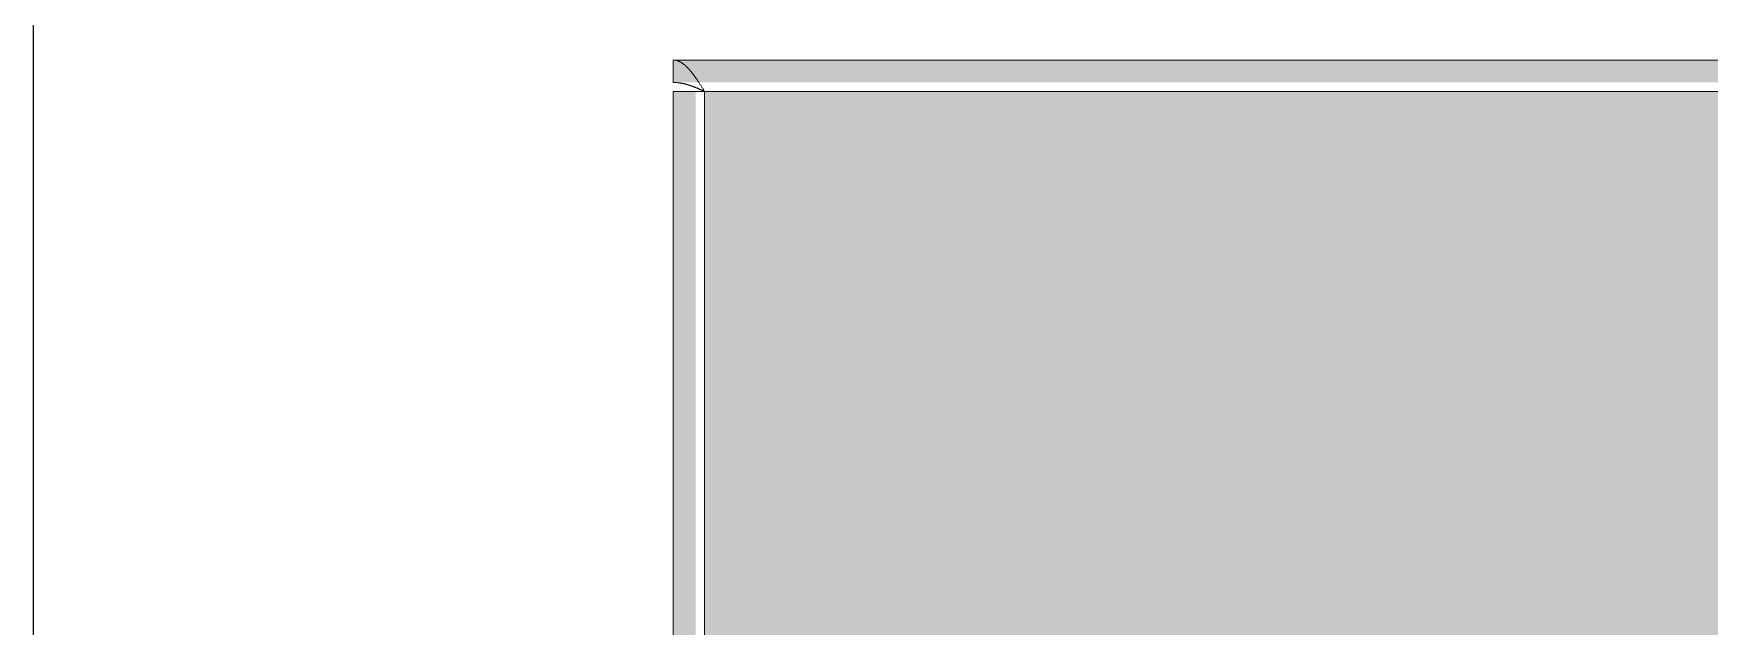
# Model space of a CAD drawing. Header units: millimetres. Extents: x 27500 to 33280, y -10980 to 420.
# Drawn here: x 28950 to 29062, y -6102.9 to -6063.2 of the extents above; entities that cross this region are included whole.
import ezdxf

# ---------------------------------------------------------------- set-up
doc = ezdxf.new("R2010")
doc.units = ezdxf.units.MM
for name, color, linetype, lineweight, true_color in [('CQEN_DETAIL', 7, 'Continuous', 5, 0x464d50), ('CQEN_HARDWARE', 7, 'Continuous', 5, 0x848c8f), ('CQEN_PLASTRON', 7, 'Continuous', 5, 0xd2d6d3)]:
    doc.layers.add(name, color=color, linetype=linetype, lineweight=lineweight, true_color=true_color)
doc.layers.add('LAYOUT_PARAMETERS', color=7, linetype='Continuous', plot=False)
doc.styles.add('LAYOUT_CONTACTOR_ARIAL', font='arial.ttf')
doc.styles.get("Standard").update_dxf_attribs({"font": 'arial.ttf'})

# ---------------------------------------------------------------- blocks, each defined once
blk = doc.blocks.new('SX_DYN_PLASTRON_KIT_G001')
at = {"layer": 'CQEN_HARDWARE'}
for points in [[(0, 146.5), (0, 148), (875.88, 148), (875.88, 146.5)], [(0, 84.5), (0, 145.9), (1.5, 145.9), (1.5, 84.5)]]:
    blk.add_hatch(color=256, dxfattribs=at).paths.add_polyline_path(points)
at = {"layer": 'CQEN_PLASTRON'}
h = blk.add_hatch(color=256, dxfattribs=at)
h.paths.add_polyline_path([(2.1, 145.9), (881.9, 145.9), (881.9, 2.1), (2.1, 2.1)])
h.paths.add_polyline_path([(70.5, 52), (69.5, 50.5), (837.5, 50.5), (836.5, 52), (832.5, 52), (832.5, 96), (836.5, 96), (837.5, 97.5), (69.5, 97.5), (70.5, 96), (74.5, 96), (74.5, 52)], flags=0)
h.paths.add_polyline_path([(7.25, 76.36), (7.1, 75.78), (6.99, 75.2), (6.92, 74.6), (6.9, 74), (6.92, 73.4), (6.99, 72.8), (7.1, 72.22), (7.25, 71.64), (12.64, 66.25), (12.92, 66.17), (13.22, 66.1), (13.51, 66.04), (13.8, 65.99), (14.1, 65.95), (14.4, 65.92), (14.7, 65.91), (15, 65.9), (15.3, 65.91), (15.6, 65.92), (15.9, 65.95), (16.2, 65.99), (16.49, 66.04), (16.78, 66.1), (17.08, 66.17), (17.36, 66.25), (22.75, 71.64), (22.9, 72.22), (23.01, 72.8), (23.08, 73.4), (23.1, 74), (23.08, 74.6), (23.01, 75.2), (22.9, 75.78), (22.75, 76.36), (17.36, 81.75), (16.78, 81.9), (16.2, 82.01), (15.6, 82.08), (15, 82.1), (14.4, 82.08), (13.8, 82.01), (13.22, 81.9), (12.64, 81.75)], flags=0)
h.paths.add_polyline_path([(56.5, 97.5), (56.5, 74.25), (58, 75.25), (58, 96), (68, 96), (69, 97.5)], flags=0)
h.paths.add_polyline_path([(849, 75.25), (850.5, 74.25), (850.5, 97.5), (838, 97.5), (839, 96), (849, 96)], flags=0)
h.paths.add_polyline_path([(58, 72.75), (56.5, 73.75), (56.5, 50.5), (69, 50.5), (68, 52), (58, 52)], flags=0)
h.paths.add_polyline_path([(839, 52), (838, 50.5), (850.5, 50.5), (850.5, 73.75), (849, 72.75), (849, 52)], flags=0)
h = blk.add_hatch(color=256, dxfattribs=at)
h.paths.add_polyline_path([(881.9, 2.1), (881.9, 145.9), (2.1, 145.9), (2.1, 2.1)])
h.paths.add_polyline_path([(837.5, 50.5), (69.5, 50.5), (70.5, 52), (74.5, 52), (74.5, 96), (70.5, 96), (69.5, 97.5), (837.5, 97.5), (836.5, 96), (832.5, 96), (832.5, 52), (836.5, 52)], flags=0)
h.paths.add_polyline_path([(12.64, 66.25), (7.25, 71.64), (7.1, 72.22), (6.99, 72.8), (6.92, 73.4), (6.9, 74), (6.92, 74.6), (6.99, 75.2), (7.1, 75.78), (7.25, 76.36), (12.64, 81.75), (13.22, 81.9), (13.8, 82.01), (14.4, 82.08), (15, 82.1), (15.6, 82.08), (16.2, 82.01), (16.78, 81.9), (17.36, 81.75), (22.75, 76.36), (22.9, 75.78), (23.01, 75.2), (23.08, 74.6), (23.1, 74), (23.08, 73.4), (23.01, 72.8), (22.9, 72.22), (22.75, 71.64), (17.36, 66.25), (17.08, 66.17), (16.78, 66.1), (16.49, 66.04), (16.2, 65.99), (15.9, 65.95), (15.6, 65.92), (15.3, 65.91), (15, 65.9), (14.7, 65.91), (14.4, 65.92), (14.1, 65.95), (13.8, 65.99), (13.51, 66.04), (13.22, 66.1), (12.92, 66.17)], flags=0)
h.paths.add_polyline_path([(850.5, 97.5), (850.5, 74.25), (849, 75.25), (849, 96), (839, 96), (838, 97.5)], flags=0)
h.paths.add_polyline_path([(58, 75.25), (56.5, 74.25), (56.5, 97.5), (69, 97.5), (68, 96), (58, 96)], flags=0)
h.paths.add_polyline_path([(850.5, 50.5), (838, 50.5), (839, 52), (849, 52), (849, 72.75), (850.5, 73.75)], flags=0)
h.paths.add_polyline_path([(56.5, 50.5), (56.5, 73.75), (58, 72.75), (58, 52), (68, 52), (69, 50.5)], flags=0)
at = {"layer": 'CQEN_DETAIL'}
for p, q in [((884, 148), (0, 148)), ((0, 2.1), (0, 145.9)), ((2.1, 145.9), (881.9, 145.9)), ((2.1, 2.1), (2.1, 145.9))]:
    blk.add_line(p, q, dxfattribs=at)
for points in [[(0, 146.5), (0, 146.52), (0, 146.54), (0, 146.56), (0, 146.57), (0, 146.59), (0, 146.61), (0, 146.63), (0, 146.65), (0, 146.67), (0, 146.69), (0, 146.71), (0, 146.72), (0, 146.74), (0, 146.76), (0, 146.78), (0, 146.8), (0, 146.82), (0, 146.84), (0, 146.86), (0, 146.87), (0, 146.89), (0, 146.91), (0, 146.93), (0, 146.95), (0, 146.97), (0, 146.99), (0, 147.01), (0, 147.02), (0, 147.04), (0, 147.06), (0, 147.08), (0, 147.1), (0, 147.12), (0, 147.14), (0, 147.16), (0, 147.17), (0, 147.19), (0, 147.21), (0, 147.23), (0, 147.25), (0, 147.27), (0, 147.29), (0, 147.31), (0, 147.32), (0, 147.34), (0, 147.36), (0, 147.38), (0, 147.4), (0, 147.42), (0, 147.44), (0, 147.46), (0, 147.47), (0, 147.49), (0, 147.51), (0, 147.53), (0, 147.55), (0, 147.57), (0, 147.59), (0, 147.61), (0, 147.62), (0, 147.64), (0, 147.66), (0, 147.68), (0, 147.7), (0, 147.72), (0, 147.74), (0, 147.76), (0, 147.77), (0, 147.79), (0, 147.81), (0, 147.83), (0, 147.85), (0, 147.87), (0, 147.89), (0, 147.91), (0, 147.93), (0, 147.94), (0, 147.96), (0, 147.98), (0, 148)], [(0, 148), (0.03, 148), (0.05, 148), (0.08, 148), (0.11, 147.99), (0.13, 147.99), (0.16, 147.99), (0.18, 147.98), (0.21, 147.97), (0.24, 147.97), (0.26, 147.96), (0.29, 147.95), (0.32, 147.94), (0.34, 147.93), (0.37, 147.92), (0.39, 147.91), (0.42, 147.9), (0.45, 147.88), (0.47, 147.87), (0.5, 147.86), (0.53, 147.84), (0.55, 147.82), (0.58, 147.81), (0.6, 147.79), (0.63, 147.77), (0.66, 147.75), (0.68, 147.73), (0.71, 147.71), (0.74, 147.69), (0.76, 147.67), (0.79, 147.65), (0.81, 147.62), (0.84, 147.6), (0.87, 147.57), (0.89, 147.55), (0.92, 147.52), (0.95, 147.5), (0.97, 147.47), (1, 147.44), (1.02, 147.41), (1.05, 147.38), (1.08, 147.36), (1.1, 147.33), (1.13, 147.29), (1.15, 147.26), (1.18, 147.23), (1.21, 147.2), (1.23, 147.17), (1.26, 147.13), (1.29, 147.1), (1.31, 147.07), (1.34, 147.03), (1.36, 147), (1.39, 146.96), (1.42, 146.93), (1.44, 146.89), (1.47, 146.85), (1.5, 146.82), (1.52, 146.78), (1.55, 146.74), (1.58, 146.7), (1.6, 146.67), (1.63, 146.63), (1.65, 146.59), (1.68, 146.55), (1.71, 146.51), (1.73, 146.47), (1.76, 146.43), (1.78, 146.39), (1.81, 146.35), (1.84, 146.31), (1.86, 146.27), (1.89, 146.23), (1.92, 146.19), (1.94, 146.15), (1.97, 146.11), (1.99, 146.06), (2.02, 146.02), (2.05, 145.98), (2.07, 145.94), (2.1, 145.9)], [(11.75, 148), (11.76, 148), (11.78, 148), (11.79, 148), (11.81, 148), (11.82, 148), (11.84, 148), (11.89, 148), (11.93, 148), (11.97, 148), (12.01, 148), (12.05, 148), (12.11, 148), (12.18, 148), (12.25, 148), (12.31, 148), (12.38, 148), (12.45, 148), (12.54, 148), (12.63, 148), (12.72, 148), (12.81, 148), (12.9, 148), (12.99, 148), (13.1, 148), (13.2, 148), (13.31, 148), (13.42, 148), (13.53, 148), (13.64, 148), (13.76, 148), (13.88, 148), (14, 148), (14.12, 148), (14.24, 148), (14.37, 148), (14.49, 148), (14.62, 148), (14.75, 148), (14.87, 148), (15, 148), (15.13, 148), (15.25, 148), (15.38, 148), (15.51, 148), (15.63, 148), (15.76, 148), (15.88, 148), (16, 148), (16.12, 148), (16.24, 148), (16.36, 148), (16.47, 148), (16.58, 148), (16.69, 148), (16.8, 148), (16.9, 148), (17.01, 148), (17.1, 148), (17.19, 148), (17.28, 148), (17.37, 148), (17.46, 148), (17.55, 148), (17.62, 148), (17.69, 148), (17.75, 148), (17.82, 148), (17.89, 148), (17.95, 148), (17.99, 148), (18.03, 148), (18.07, 148), (18.11, 148), (18.16, 148), (18.18, 148), (18.19, 148), (18.21, 148), (18.22, 148), (18.24, 148), (18.25, 148)], [(18.25, 148), (18.24, 148), (18.22, 148), (18.21, 148), (18.19, 148), (18.18, 148), (18.16, 148), (18.11, 148), (18.07, 148), (18.03, 148), (17.99, 148), (17.95, 148), (17.89, 148), (17.82, 148), (17.75, 148), (17.69, 148), (17.62, 148), (17.55, 148), (17.46, 148), (17.37, 148), (17.28, 148), (17.19, 148), (17.1, 148), (17.01, 148), (16.9, 148), (16.8, 148), (16.69, 148), (16.58, 148), (16.47, 148), (16.36, 148), (16.24, 148), (16.12, 148), (16, 148), (15.88, 148), (15.76, 148), (15.63, 148), (15.51, 148), (15.38, 148), (15.25, 148), (15.13, 148), (15, 148), (14.87, 148), (14.75, 148), (14.62, 148), (14.49, 148), (14.37, 148), (14.24, 148), (14.12, 148), (14, 148), (13.88, 148), (13.76, 148), (13.64, 148), (13.53, 148), (13.42, 148), (13.31, 148), (13.2, 148), (13.1, 148), (12.99, 148), (12.9, 148), (12.81, 148), (12.72, 148), (12.63, 148), (12.54, 148), (12.45, 148), (12.38, 148), (12.31, 148), (12.25, 148), (12.18, 148), (12.11, 148), (12.05, 148), (12.01, 148), (11.97, 148), (11.93, 148), (11.89, 148), (11.84, 148), (11.82, 148), (11.81, 148), (11.79, 148), (11.78, 148), (11.76, 148), (11.75, 148)], [(0, 146.5), (0.03, 146.5), (0.05, 146.5), (0.08, 146.5), (0.11, 146.5), (0.13, 146.5), (0.16, 146.5), (0.18, 146.49), (0.21, 146.49), (0.24, 146.49), (0.26, 146.49), (0.29, 146.49), (0.32, 146.48), (0.34, 146.48), (0.37, 146.48), (0.39, 146.47), (0.42, 146.47), (0.45, 146.47), (0.47, 146.46), (0.5, 146.46), (0.53, 146.45), (0.55, 146.45), (0.58, 146.44), (0.6, 146.44), (0.63, 146.43), (0.66, 146.43), (0.68, 146.42), (0.71, 146.42), (0.74, 146.41), (0.76, 146.41), (0.79, 146.4), (0.81, 146.39), (0.84, 146.39), (0.87, 146.38), (0.89, 146.37), (0.92, 146.36), (0.95, 146.36), (0.97, 146.35), (1, 146.34), (1.02, 146.33), (1.05, 146.32), (1.08, 146.32), (1.1, 146.31), (1.13, 146.3), (1.15, 146.29), (1.18, 146.28), (1.21, 146.27), (1.23, 146.26), (1.26, 146.25), (1.29, 146.24), (1.31, 146.23), (1.34, 146.22), (1.36, 146.21), (1.39, 146.2), (1.42, 146.19), (1.44, 146.18), (1.47, 146.17), (1.5, 146.16), (1.52, 146.15), (1.55, 146.14), (1.58, 146.13), (1.6, 146.12), (1.63, 146.11), (1.65, 146.1), (1.68, 146.09), (1.71, 146.07), (1.73, 146.06), (1.76, 146.05), (1.78, 146.04), (1.81, 146.03), (1.84, 146.02), (1.86, 146.01), (1.89, 145.99), (1.92, 145.98), (1.94, 145.97), (1.97, 145.96), (1.99, 145.95), (2.02, 145.94), (2.05, 145.92), (2.07, 145.91), (2.1, 145.9)], [(2.1, 145.9), (2.06, 145.9), (2.02, 145.9), (1.98, 145.9), (1.94, 145.9), (1.89, 145.9), (1.85, 145.9), (1.81, 145.9), (1.77, 145.9), (1.73, 145.9), (1.69, 145.9), (1.65, 145.9), (1.61, 145.9), (1.57, 145.9), (1.53, 145.9), (1.49, 145.9), (1.45, 145.9), (1.41, 145.9), (1.37, 145.9), (1.34, 145.9), (1.3, 145.9), (1.26, 145.9), (1.22, 145.9), (1.18, 145.9), (1.15, 145.9), (1.11, 145.9), (1.08, 145.9), (1.04, 145.9), (1, 145.9), (0.97, 145.9), (0.93, 145.9), (0.9, 145.9), (0.87, 145.9), (0.83, 145.9), (0.8, 145.9), (0.77, 145.9), (0.74, 145.9), (0.71, 145.9), (0.68, 145.9), (0.65, 145.9), (0.62, 145.9), (0.59, 145.9), (0.56, 145.9), (0.53, 145.9), (0.51, 145.9), (0.48, 145.9), (0.45, 145.9), (0.43, 145.9), (0.4, 145.9), (0.38, 145.9), (0.36, 145.9), (0.33, 145.9), (0.31, 145.9), (0.29, 145.9), (0.27, 145.9), (0.25, 145.9), (0.23, 145.9), (0.21, 145.9), (0.19, 145.9), (0.18, 145.9), (0.16, 145.9), (0.15, 145.9), (0.13, 145.9), (0.12, 145.9), (0.1, 145.9), (0.09, 145.9), (0.08, 145.9), (0.07, 145.9), (0.06, 145.9), (0.05, 145.9), (0.04, 145.9), (0.04, 145.9), (0.03, 145.9), (0.02, 145.9), (0.02, 145.9), (0.01, 145.9), (0.01, 145.9), (0.01, 145.9), (0, 145.9), (0, 145.9), (0, 145.9)]]:
    blk.add_lwpolyline(points, dxfattribs=at)
blk = doc.blocks.new('*U497')
blk.add_blockref('SX_DYN_PLASTRON_KIT_G001', (0, 0))
at = {"flags": 1}
for tag in ['WIDTH_MM', 'SOURCE_BLOCK', 'MODEL', 'HEIGHT_MM']:
    blk.add_attdef(tag, (0, 0), '', height=1, dxfattribs=at)
at = {"layer": 'LAYOUT_PARAMETERS', "style": 'LAYOUT_CONTACTOR_ARIAL', "flags": 1}
for tag in ['ARTICLE', 'APERTURE_HEIGHT_MM', 'APERTURE_WIDTH_MM', 'VIEW', 'SOURCE', 'CABINET_SECTION_WIDTH_MM', 'ROW_PITCH_MM', 'PLASTRON_WIDTH_MM', 'PLASTRON_HEIGHT_MM', 'ROWS', 'NOTE', 'MODULES_PER_ROW']:
    blk.add_attdef(tag, (0, 0), '', height=1.7, dxfattribs=at)

msp = doc.modelspace()

# ---------------------------------------------------------------- linework, layer by layer
at = {"color": 8}
msp.add_lwpolyline([(28950, -6000), (30380, -6000), (30380, -8480), (28950, -8480)], close=True, dxfattribs=at)

# ---------------------------------------------------------------- block references
msp.add_blockref('*U497', (28992.75, -6213))

doc.saveas('drawing.dxf')
